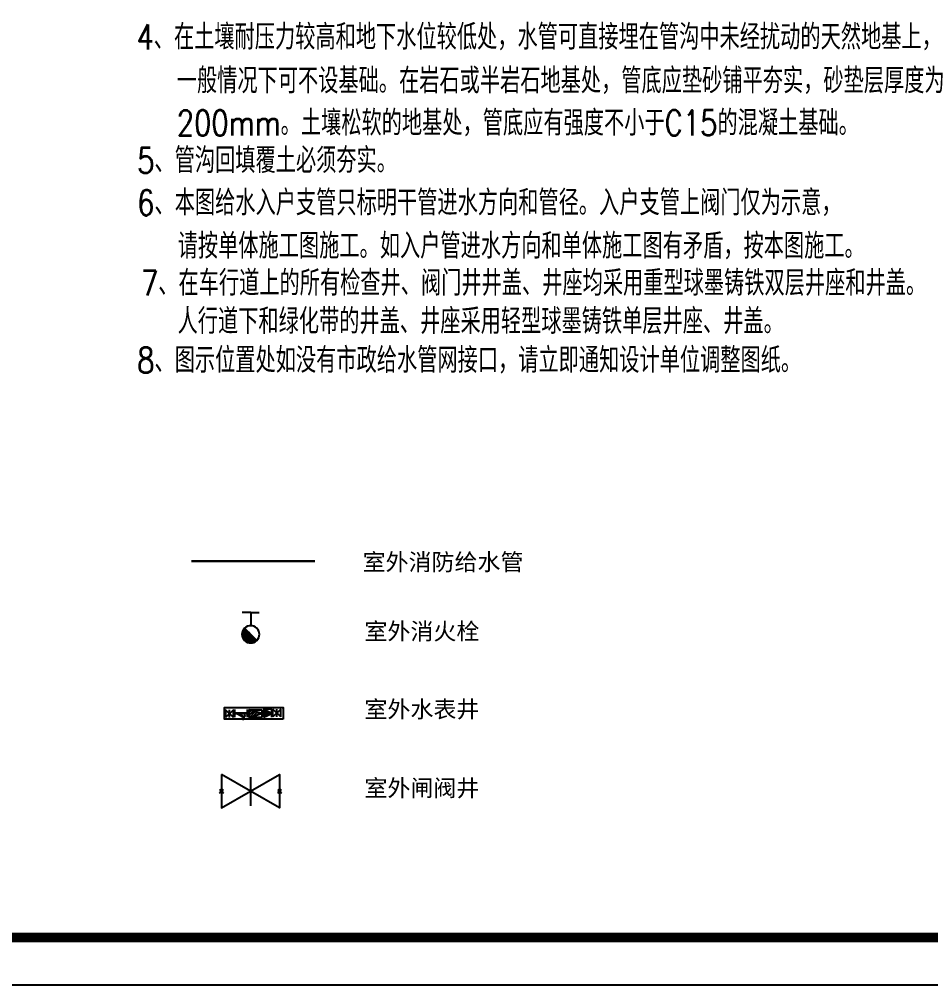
# Model space of a CAD drawing. Extents: x 39624947 to 39626627, y 3418539 to 3418836.
# Drawn here: x 39626481.7 to 39626578.2, y 3418539.2 to 3418641.5 of the extents above; entities that cross this region are included whole.
import ezdxf

# ---------------------------------------------------------------- set-up
doc = ezdxf.new("R2010")
doc.units = 0
doc.header["$PDMODE"] = 99
doc.header["$PDSIZE"] = 0.2
doc.layers.get('0').update_dxf_attribs({"linetype": 'CONTINUOUS'})
for name, color, linetype in [('-JJJ-DG', 3, 'CONTINUOUS'), ('1-等高线', 33, 'CONTINUOUS'), ('EQUIP_消防', 7, 'CONTINUOUS'), ('GP', 3, 'CONTINUOUS'), ('PIPE-市政', 3, 'CONTINUOUS'), ('PIPE-给水', 3, 'CONTINUOUS'), ('PUB_TEXT', 7, 'CONTINUOUS'), ('PUB_TITLE', 4, 'CONTINUOUS'), ('VALVE_给水', 7, 'CONTINUOUS')]:
    doc.layers.add(name, color=color, linetype=linetype)
doc.styles.add('_HZTXT', font='txt.shx', dxfattribs={"width": 0.8, "bigfont": 'HZTXT.shx'})
doc.styles.add('TG_LINETYPE', font='SIMPLEX', dxfattribs={"width": 0.8, "height": 3, "bigfont": 'HZTXT'})
doc.styles.add('黑体', font='simhei.ttf', dxfattribs={"width": 0.8})
doc.linetypes.add('TG_J', pattern='A,2,-0.5,["J",TG_LINETYPE,S=0.1,R=0,X=-0.5,Y=-0.15],0', length=2.5)

# ---------------------------------------------------------------- blocks, each defined once
blk = doc.blocks.new('$VALVE$00000296')
for points in [[(-125, 72.16878364870354), (-125, -72.16878364870354), (125, 72.16878364870354), (125, -72.16878364870354), (-125, 72.16878364870354)], [(0, 60.22559497023212), (0, -63.5535608260252)]]:
    blk.add_lwpolyline(points)
for p in [(-125, 0), (125, 0)]:
    blk.add_point(p)
blk = doc.blocks.new('A$C1B8F4452')
at = {"layer": 'GP'}
h = blk.add_hatch(dxfattribs=at)
h.set_pattern_fill('LINE', scale=60.00000002677353, angle=584.9999999911037, style=0)
h.set_pattern_definition([(314.9999999911036, (-299391272.2911966, 1858422274.517521), (-5.303300862089017, -5.303300860442135), [])])
edge = h.paths.add_edge_path()
edge.add_line((735.3214118480682, 374.3599734306335), (435.3214118480682, 224.3599724769592))
edge.add_line((435.3214114308357, 224.3599724769592), (735.321411728859, 74.35997343063354))
edge.add_line((735.3214118480682, 374.3599734306335), (735.3214118480682, 74.35997343063354))
h = blk.add_hatch(dxfattribs=at)
h.set_pattern_fill('ANSI31', scale=44.44444446427671, angle=-1.389025873907344e-09, style=0)
h.set_pattern_definition([(44.99999999861097, (14208.60172855854, 2888.818649768829), (-49.89031180477038, 49.89031180718937), [])])
h.paths.add_polyline_path([(809.8151070475578, 235.9544277191162), (1306.368012309074, 85.95442771911621), (1306.368011653423, 385.9544281959534)])
blk.add_hatch(color=7, dxfattribs=at).paths.add_polyline_path([(430.0732517242432, 63.84732389450073), (558.8212715387344, 38.6064920425415), (558.8212715387344, 63.84732389450073)])
at = {"layer": '-JJJ-DG', "color": 7, "const_width": 100.0000000446226}
for points in [[(1741.357215106487, 224.3599729537964), (1481.549593687057, 374.3599729537964)], [(1351.357214808464, 224.3599729537964), (1831.357214868069, 224.3599724769592)]]:
    blk.add_lwpolyline(points, dxfattribs=at)
at = {"layer": 'GP', "color": 7}
for p, q in [((735.3214118480682, 374.3599734306335), (435.3214114308357, 224.3599724769592)), ((435.3214117288589, 374.3599729537964), (435.3214113712311, 74.35997295379639)), ((735.3214118480682, 374.3599734306335), (735.321411728859, 74.3599739074707)), ((809.8151074051857, 85.95442771911621), (809.8151067495346, 385.9544281959534)), ((809.8151067495346, 385.9544281959534), (1306.368011653423, 385.9544281959534)), ((1306.368011653423, 385.9544281959534), (809.8151070475578, 235.9544277191162)), ((1306.368012309074, 85.95442771911621), (1306.368011653423, 385.9544281959534)), ((1351.35721462965, 374.3599729537964), (1351.357214808464, 74.35997295379639)), ((1535.549593746662, 467.8907170295715), (1427.549593448639, 280.8292298316956)), ((1831.357214987278, 374.3599729537964), (1831.357214748859, 74.35997295379639)), ((1883.020854532719, 385.954460144043), (2183.020854890347, 85.95446014404297)), ((1883.020854592323, 85.95446014404297), (2183.020854473114, 385.9544596672058)), ((1883.020854532719, 385.954460144043), (1883.020854592323, 85.95446014404297)), ((2033.020854651928, 385.954460144043), (2033.020854532719, 85.95445966720581)), ((2183.094227850437, 85.95442771911621), (2183.094227194786, 385.9544281959534)), ((89.02745336294174, 360.4422874450684), (389.0274538397789, 60.44228744506836)), ((89.02745336294174, 360.4422874450684), (89.02745378017426, 60.44228744506836)), ((89.02745378017426, 60.44228744506836), (389.0274538397789, 360.4422874450684)), ((239.0274537205696, 360.4422874450684), (239.0274537205696, 60.44228744506836)), ((389.0274538397789, 360.4422874450684), (389.0274538397789, 60.44228744506836)), ((430.0732517242432, 63.84732389450073), (752.7581574320793, 63.84732389450073)), ((430.0732517242432, 63.84732389450073), (558.8212715387344, 38.6064920425415)), ((435.3214114308357, 224.3599724769592), (735.321411728859, 74.3599739074707)), ((558.8212715387344, 38.6064920425415), (558.8212715387344, 63.84732389450073)), ((809.8151070475578, 235.9544277191162), (1306.368012309074, 85.95442771911621)), ((1306.368012309074, 85.95442771911621), (809.8151074051857, 85.9544267654419))]:
    blk.add_line(p, q, dxfattribs=at)
blk.add_lwpolyline([(0.001356244087219238, 448.5245938301086), (2225.028703510761, 448.5245938301086), (2225.028703510761, 0.001613140106201172), (0.001356184482574463, 0.001613140106201172)], close=True, dxfattribs=at)
blk = doc.blocks.new('$TWTSYS$00000117')
at = {"color": 0}
for p, q in [((-4.788541762358363, 4.788541762356544), (-130.6735591917859, 4.78854176236382)), ((-10.038541762362, 10.038541762362), (-130.3753691589882, 10.038541762362)), ((-130.3446177346013, -10.4302364154064), (-130.3446177345941, 10.43023641538457)), ((-15.288541762362, 15.28854176236018), (-129.8644281350316, 15.28854176235291)), ((-20.53854176235836, 20.53854176235836), (-129.1382108685721, 20.53854176235836)), ((-25.78854176236564, 25.78854176236382), (-128.1930587739662, 25.78854176235654)), ((-31.038541762362, 31.038541762362), (-127.0240848395479, 31.03854176235473)), ((-36.288541762362, 36.28854176236018), (-125.6250410579778, 36.28854176235291)), ((-125.0946177345977, -38.07684096527919), (-125.0946177345977, 38.07684096525008)), ((-41.53854176235836, 41.53854176235836), (-123.9881395630837, 41.53854176235836)), ((-46.78854176235836, 46.78854176235654), (-122.1038146980281, 46.78854176235654)), ((-52.038541762362, 52.038541762362), (-119.9604075322532, 52.038541762362)), ((-119.8446177345904, -52.30465375193126), (-119.8446177345977, 52.30465375190943)), ((-57.288541762362, 57.28854176236018), (-117.5437458429842, 57.28854176236018)), ((-62.53854176235836, 62.53854176235836), (-114.8365795306272, 62.53854176235109)), ((-114.5946177345941, -62.98081287442255), (-114.5946177345941, 62.98081287439345)), ((-67.78854176236564, 67.78854176236382), (-111.8178107896529, 67.78854176235654)), ((-109.3446177345941, -71.70957939171421), (-109.3446177346013, 71.70957939169239)), ((-73.038541762362, 73.038541762362), (-108.4614245770645, 73.03854176235473)), ((-78.288541762362, 78.28854176236018), (-104.7349675742626, 78.28854176236018)), ((-104.0946177345977, -79.1379792688058), (-104.0946177345977, 79.13797926877669)), ((-83.53854176235836, 83.53854176235836), (-100.5973222520115, 83.53854176235836)), ((-98.84461773459043, -85.6052028147933), (-98.8446177345977, 85.60520281477147)), ((-88.78854176235836, 88.78854176235654), (-95.99533351039281, 88.78854176236382)), ((-93.59461773460134, -91.3156981858956), (-93.59461773459407, 91.31569818587377)), ((-88.34461773459407, -96.40403374025118), (-88.34461773459407, 88.34461773459589)), ((-83.0946177345977, -100.9643189825074), (-83.0946177345977, 83.0946177345977)), ((-77.8446177345977, -105.0653353576599), (-77.84461773459043, 77.84461773459225)), ((-72.59461773460134, -108.7590487271209), (-72.59461773459407, 72.59461773459407)), ((-67.34461773459407, -112.0857335535802), (-67.34461773459407, 67.34461773459589)), ((-62.0946177345977, -115.0772247339009), (-62.09461773459043, 62.09461773459043)), ((-56.84461773459043, -117.7590703031929), (-56.84461773459043, 56.84461773459225)), ((-51.59461773460134, -120.1520063290063), (-51.59461773459407, 51.59461773459407)), ((-46.34461773459407, -122.2729962465091), (-46.34461773459407, 46.34461773459589)), ((-41.0946177345977, -124.1359802688548), (-41.0946177345977, 41.0946177345977)), ((-35.84461773459043, -125.7524257560253), (-35.84461773459043, 35.84461773459225)), ((-30.59461773459407, -127.1317370672423), (-30.59461773459407, 30.59461773459407)), ((-25.34461773459407, -128.2815635855422), (-25.34461773459407, 25.34461773459589)), ((-20.0946177345977, -129.2080320342448), (-20.09461773459043, 20.09461773459043)), ((-14.84461773459043, -129.9159209965419), (-14.84461773459043, 14.84461773459225)), ((-9.594617734601343, -130.4087900204286), (-9.594617734594067, 9.594617734594067)), ((-4.344617734594067, -130.6890718491904), (-4.344617734594067, 4.344617734595886)), ((0.4614582376416365, -0.4614582376416365), (-130.7604537325897, -0.4614582376416365)), ((5.711458237637999, -5.711458237639818), (-130.6364744198945, -5.711458237647093)), ((10.961458237638, -10.961458237638), (-130.3010193258779, -10.96145823764527)), ((16.21145823763436, -16.21145823763618), (-129.7524482461486, -16.21145823764346)), ((21.46145823764164, -21.46145823764164), (-128.988042137149, -21.46145823764164)), ((26.711458237638, -26.71145823763982), (-128.003934325774, -26.71145823764709)), ((31.961458237638, -31.961458237638), (-126.7950093315376, -31.96145823764527)), ((37.21145823764164, -37.21145823764346), (-125.354762892719, -37.21145823764346)), ((42.46145823764164, -42.46145823764164), (-123.6751137795763, -42.46145823764164)), ((47.711458237638, -47.71145823763982), (-121.7461537663512, -47.71145823763982)), ((52.961458237638, -52.961458237638), (-119.5558160249857, -52.961458237638)), ((58.21145823763436, -58.21145823763618), (-117.0894330582742, -58.21145823764346)), ((63.46145823764164, -63.46145823764164), (-114.3291411776263, -63.46145823764164)), ((68.711458237638, -68.71145823763982), (-111.2530660742341, -68.71145823763982)), ((73.961458237638, -73.961458237638), (-107.8341870624754, -73.96145823764527)), ((79.21145823764164, -79.21145823764346), (-104.0387143708031, -79.21145823764346)), ((84.46145823764164, -84.46145823764164), (-99.8237009754339, -84.46145823764891)), ((89.711458237638, -89.71145823763982), (-95.13339826231822, -89.71145823763982)), ((89.89344054738103, -94.96145823764527), (-89.89344054737376, -94.961458237638)), ((84.00102881483326, -100.2114582376435), (-84.00102881481871, -100.2114582376435)), ((77.30711500538746, -105.4614582376416), (-77.3071150053729, -105.4614582376416)), ((69.58076040802189, -110.7114582376398), (-69.58076040802189, -110.7114582376398)), ((60.42722405890163, -115.961458237638), (-60.42722405889435, -115.9614582376453)), ((49.05396615941572, -121.2114582376435), (-49.05396615940117, -121.2114582376435)), ((33.25671036758285, -126.4614582376416), (-33.2567103675683, -126.4614582376416)), ((0.9053822654022952, -130.7581335405739), (0.9053822654022952, -0.9053822654022952)), ((6.155382265409571, -130.6163101348047), (6.155382265409571, -6.155382265407752)), ((11.40538226540593, -130.2629128318677), (11.40538226540593, -11.40538226540593)), ((16.65538226539866, -129.6962121484612), (16.65538226540593, -16.65538226540411)), ((21.9053822654023, -128.9133950831692), (21.90538226540957, -21.90538226540957)), ((27.1553822654023, -127.9104937762531), (27.15538226540957, -27.15538226540775)), ((32.40538226540593, -126.6822813352283), (32.40538226540593, -32.40538226540593)), ((37.65538226540593, -125.222128198302), (37.65538226540593, -37.65538226540411)), ((42.9053822654023, -123.5218093160984), (42.9053822654023, -42.9053822654023)), ((48.1553822654023, -121.5712480931925), (48.15538226540957, -48.15538226540775)), ((53.40538226540593, -119.358176716767), (53.40538226540593, -53.40538226540593)), ((58.65538226540593, -116.8676830238564), (58.65538226540593, -58.65538226540411)), ((63.9053822654023, -114.0815993996202), (63.90538226540957, -63.90538226540957)), ((69.1553822654023, -110.977665806191), (69.15538226540957, -69.15538226540775)), ((74.40538226539866, -107.52836041716), (74.40538226540593, -74.40538226540593)), ((79.6553822654023, -103.699225070477), (79.6553822654023, -79.65538226540411)), ((84.9053822654023, -99.44639393376383), (84.9053822654023, -84.9053822654023)), ((90.15538226540593, -94.71280933771777), (90.15538226540593, -90.15538226540775))]:
    blk.add_line(p, q, dxfattribs=at)
blk.add_line((92.46217930608691, -92.46217930608873), (-92.46217930607236, 92.46217930607418))
for start, end in [(134.9999999999263, 314.9999999999263), (314.9999999999263, 134.9999999999263)]:
    blk.add_arc((0, 0), 130.761267981236, start, end)
blk = doc.blocks.new('$ATTACHMENT$00000085')
for q in [(-130, 331.4491123446169), (130, 331.4491123446169), (0, 130.7612679812355)]:
    blk.add_line((0, 331.4491123446169), q)
blk.add_blockref('$TWTSYS$00000117', (0, 0))
blk = doc.blocks.new('333777')
at = {"layer": 'PIPE-市政', "linetype": 'TG_J', "ltscale": 0.005, "const_width": 0.2388749999999999}
blk.add_lwpolyline([(39626941.81575222, 3418152.775956038), (39626954.91453186, 3418152.775956038)], dxfattribs=at)
at = {"layer": '1-等高线', "xscale": 0.0028, "yscale": 0.0028, "zscale": 0.0028, "rotation": 179.9999999998849}
blk.add_blockref('A$C1B8F4452', (39626951.53461623, 3418137.275919389), dxfattribs=at)
at = {"layer": 'EQUIP_消防', "xscale": 0.006999999999999999, "yscale": 0.006999999999999999, "zscale": 0.006999999999999999}
blk.add_blockref('$ATTACHMENT$00000085', (39626948.09164188, 3418145.017721792), dxfattribs=at)
at = {"layer": 'VALVE_给水', "xscale": 0.02457, "yscale": 0.02457, "zscale": 0.02457}
blk.add_blockref('$VALVE$00000296', (39626948.07594094, 3418128.405840008), dxfattribs=at)
at = {"layer": 'PIPE-给水', "ltscale": 10, "style": '_HZTXT', "width": 0.8}
for s, p in [('4、在土壤耐压力较高和地下水位较低处，水管可直接埋在管沟中未经扰动的天然地基上，', (39626935.99057563, 3418206.948193194, -0.04974807298764067)), ('一般情况下可不设基础。在岩石或半岩石地基处，管底应垫砂铺平夯实，砂垫层厚度为', (39626940.26041987, 3418202.31693816, -0.04974807298764067)), ('200mm。土壤松软的地基处，管底应有强度不小于C15的混凝土基础。', (39626940.26041987, 3418197.842510212, -0.04974807298764067)), ('5、管沟回填覆土必须夯实。', (39626936.06913912, 3418193.879451206)), ('6、本图给水入户支管只标明干管进水方向和管径。入户支管上阀门仅为示意，', (39626936.06913912, 3418189.394098042)), ('请按单体施工图施工。如入户管进水方向和单体施工图有矛盾，按本图施工。', (39626940.36073234, 3418184.814866017)), ('7、在车行道上的所有检查井、阀门井井盖、井座均采用重型球墨铸铁双层井座和井盖。', (39626936.4693211, 3418180.887391727)), ('人行道下和绿化带的井盖、井座采用轻型球墨铸铁单层井座、井盖。', (39626940.34833375, 3418176.838223255)), ('8、图示位置处如没有市政给水管网接口，请立即通知设计单位调整图纸。', (39626936.06913912, 3418172.717294147))]:
    blk.add_text(s, height=2.67478848, dxfattribs=at).set_placement(p)
at = {"layer": 'PUB_TEXT', "style": '黑体'}
for s, p in [('室外消防给水管', (39626959.94229729, 3418151.786835616)), ('室外消火栓', (39626960.13642707, 3418144.451622906)), ('室外水表井', (39626960.13642707, 3418136.192241558)), ('室外闸阀井', (39626960.13642707, 3418127.845925884))]:
    blk.add_text(s, height=1.784003164556962, dxfattribs=at).set_placement(p)

msp = doc.modelspace()

# ---------------------------------------------------------------- linework, layer by layer
at = {"linetype": 'Continuous'}
msp.add_lwpolyline([(39626211.86190537, 3418831.229326878), (39626586.86190534, 3418831.229326878), (39626586.86190534, 3418544.229326878), (39626211.86190537, 3418544.229326878)], close=True, dxfattribs=at)
at = {"layer": 'PUB_TITLE'}
msp.add_lwpolyline([(39626206.86190537, 3418539.229326878), (39626626.86190537, 3418539.229326878), (39626626.86190537, 3418836.229326878), (39626206.86190537, 3418836.229326878)], close=True, dxfattribs=at)
at = {"layer": 'PUB_TITLE', "const_width": 1}
msp.add_lwpolyline([(39626211.86190537, 3418544.229326878), (39626621.86190537, 3418544.229326878), (39626621.86190537, 3418831.229326878), (39626211.86190537, 3418831.229326878)], close=True, dxfattribs=at)

# ---------------------------------------------------------------- block references
at = {"linetype": 'Continuous'}
msp.add_blockref('333777', (-441.8678318709135, 431.3211803566664, 28.87199), dxfattribs=at)

doc.saveas('drawing.dxf')
